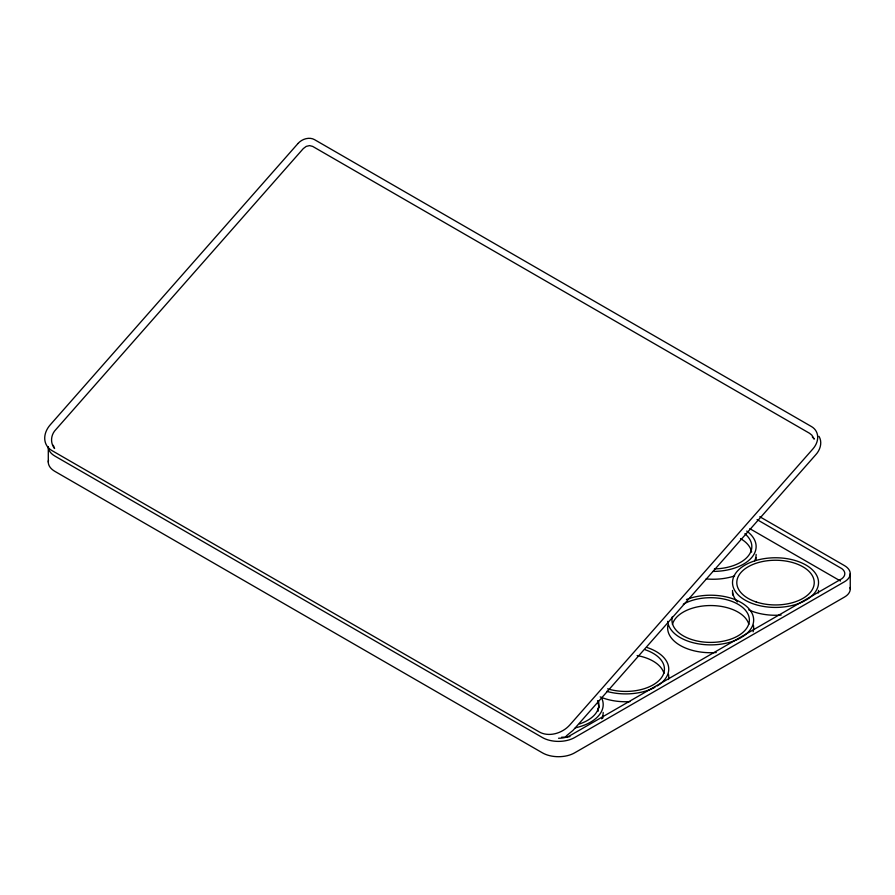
<?xml version="1.0" encoding="UTF-8"?>
<svg xmlns="http://www.w3.org/2000/svg" width="895" height="895" viewBox="0 0 895 895"><rect width="100%" height="100%" fill="white"/><g stroke="black" fill="none" stroke-linecap="round" stroke-linejoin="round"><path stroke-width="1.34" d="M597.838 711.066L598.889 706.446L597.838 711.245M566.255 735.97L573.024 730.376L815.949 454.526C820.301 449.76 822.583 442.152 818.947 436.312M759.799 516.728L844.455 565.606A19.802 11.434 0 0 1 844.455 581.772L574.635 737.547A22.767 13.145 0 0 1 542.426 737.547L54.964 456.114A22.767 13.145 0 0 1 48.296 446.818L48.296 462.122M757.08 519.603L841.837 568.638A14.354 8.279 0 0 1 841.837 578.729L569.075 736.182A17.318 10.002 0 0 1 558.536 738.252M749.831 528.676L840.483 581.012M812.336 436.928L814.271 439.109L811.866 435.16L809.427 433.214L312.657 146.4L309.547 145.605L306.224 146.388L303.304 148.592L55.781 429.656C50.802 434.69 50.008 442.947 54.584 448.507L53.264 445.274M597.569 700.662L598.889 706.625M850.25 573.684L850.25 588.988M48.487 460.399A22.767 13.145 0 0 0 54.964 471.419L542.426 752.852A22.767 13.145 0 0 0 574.635 752.852L844.455 597.077A19.802 11.434 0 0 0 850.082 587.5M734.627 575.921A43.005 24.825 0 0 1 706.11 578.908M756.13 554.419A43.005 24.825 0 0 1 754.664 560.841M818.522 590.443A43.005 24.825 0 0 1 818.287 593.027M781.134 615.055A43.005 24.825 0 0 1 748.701 609.853M737.379 601.91A43.005 24.825 0 0 1 732.513 590.443M668.498 674.327A43.005 24.825 0 0 1 668.498 679.518M629.935 701.635A43.005 24.825 0 0 1 600.187 696.903M716.257 652.511A43.005 24.825 0 0 1 667.871 625.303M753.422 625.303A43.005 24.825 0 0 1 753.12 631.78M603.185 712.431A43.005 24.825 0 0 1 601.72 718.853M569.947 736.607A43.005 24.825 0 0 1 561.568 737.245M672.413 624.397A38.72 22.353 0 0 1 710.641 605.546A38.72 22.353 0 0 1 748.88 624.397M740.501 538.611A38.72 22.353 0 0 1 751.632 552.081M637.128 655.565A38.72 22.353 0 0 1 663.967 673.42M756.074 557.742A43.005 24.825 0 0 1 755.604 560.337M732.748 595.074A43.005 24.825 0 0 1 732.513 592.479M603.118 715.754A43.005 24.825 0 0 1 602.648 718.349M804.784 600.791A43.005 24.825 0 0 1 733.721 588.429A43.005 24.825 0 0 1 787.164 558.693A43.005 24.825 0 0 1 805.925 600.153M746.743 531.082A43.005 24.825 0 0 1 751.867 557.339A43.005 24.825 0 0 1 713.125 571.402M744.841 533.756A38.72 22.353 0 0 1 747.75 556.567A38.72 22.353 0 0 1 714.378 568.907M683.265 604.248A38.72 22.353 0 0 1 745.143 609.898A38.72 22.353 0 0 1 716.705 642.129A38.72 22.353 0 0 1 672.413 616.554M647.23 647.577A43.005 24.825 0 0 1 657.243 685.973M654.983 687.27A43.005 24.825 0 0 1 606.698 691.343M686.431 599.527A43.005 24.825 0 0 1 743.253 603.856A43.005 24.825 0 0 1 742.168 636.938M741.06 637.609A43.005 24.825 0 0 1 695.225 643.225A43.005 24.825 0 0 1 667.704 621.343M645.082 649.725A38.72 22.353 0 0 1 659.604 679.898A38.72 22.353 0 0 1 607.627 688.837M601.72 698.156A43.005 24.825 0 0 1 575.317 727.825M598.408 701.087A38.72 22.353 0 0 1 579.535 723.943M298.035 143.457L50.288 424.778A22.767 17.553 -28.9 0 0 51.888 450.543L539.349 731.976A22.767 17.553 -28.9 0 0 569.958 724.805L812.873 448.954A19.802 15.271 -28.9 0 0 811.474 426.568L314.458 139.609A12.228 9.42 -28.9 0 0 298.035 143.457M756.163 601.955A38.72 22.353 0 0 0 814.237 582.589A38.72 22.353 0 0 0 756.163 563.235A38.72 22.353 0 0 0 756.163 601.955"/></g></svg>
